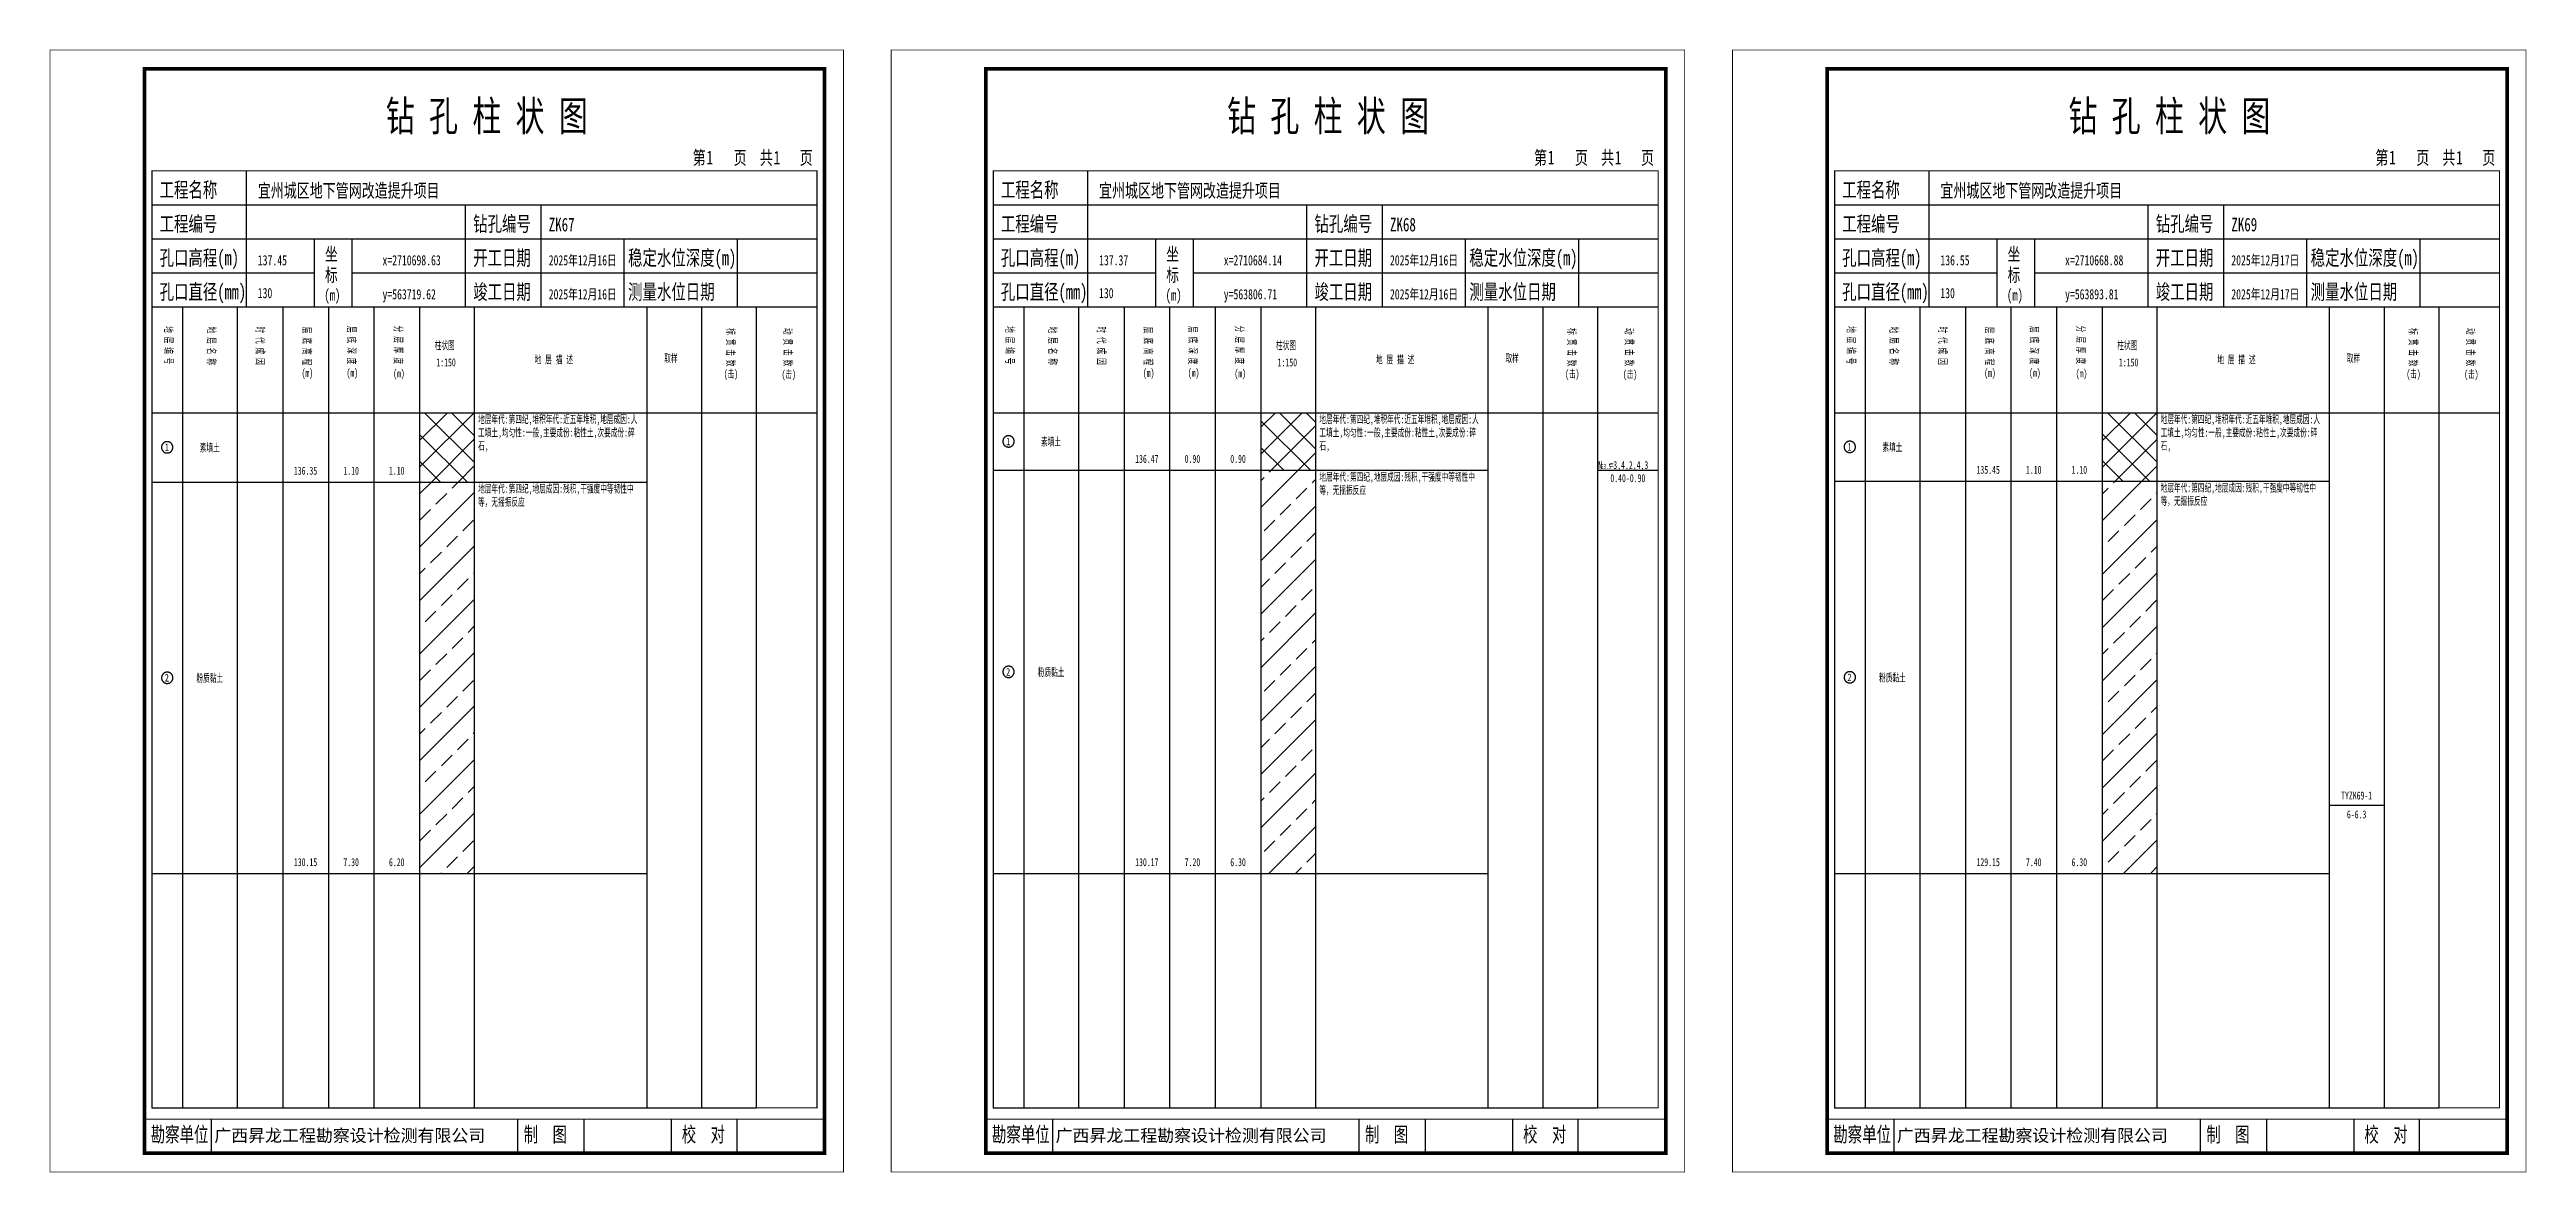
# Model space of a CAD drawing. Header units: millimetres. Extents: x 0 to 2711117, y 0 to 567555.
# Drawn here: x 73932 to 74587, y 0 to 297 of the extents above; entities that cross this region are included whole.
import ezdxf
from ezdxf.enums import TextEntityAlignment as Align

# ---------------------------------------------------------------- set-up
doc = ezdxf.new("R2010")
doc.units = ezdxf.units.MM
doc.layers.add('GICAD_POU_TEXTS', color=7, linetype='Continuous')
doc.layers.add('勘察点图例', color=7, linetype='Continuous')
doc.styles.add('HEAD_FONT', font='simfang.ttf', dxfattribs={"width": 0.6})
doc.styles.add('HEAD_FONT2', font='simfang.ttf', dxfattribs={"width": 0.6})
doc.styles.add('HT', font='simhei.ttf')
doc.styles.add('LZ_FONT', font='simfang.ttf', dxfattribs={"width": 0.7, "height": 8})
doc.styles.add('成果图图块', font='simfang.ttf', dxfattribs={"height": 2.5})
doc.styles.add('成果图表体', font='simfang.ttf', dxfattribs={"width": 0.6, "height": 2.1})
pattern_1 = [(45, (0, 0), (-3.5355339, 3.5355339), []), (135, (0, 0), (-3.5355339, -3.5355339), [])]
pattern_2 = [(45, (0, 0), (-7.0710678, 7.0710678), []), (45, (7.071, 0), (-7.0710678, 7.0710678), [4, -2])]

# ---------------------------------------------------------------- blocks, each defined once
blk = doc.blocks.new('ZK67')
for p, q in [((52, 229), (52, 265)), ((27, 256), (203, 256)), ((110, 229), (110, 256)), ((130, 229), (130, 256)), ((27, 247), (203, 247)), ((70, 229), (70, 247)), ((80, 229), (80, 247)), ((152, 229), (152, 247)), ((182, 229), (182, 247)), ((27, 238), (70, 238)), ((80, 238), (203, 238)), ((27, 229), (35.05, 229)), ((35.05, 229), (35.05, 17)), ((35.05, 229), (49.53, 229)), ((49.53, 229), (49.53, 17)), ((49.53, 229), (61.6, 229)), ((61.6, 229), (61.6, 17)), ((61.6, 229), (73.68, 229)), ((73.68, 229), (73.68, 17)), ((73.68, 229), (85.75, 229)), ((85.75, 229), (85.75, 17)), ((85.75, 229), (97.82, 229)), ((97.82, 229), (97.82, 17)), ((97.82, 229), (112.3, 229)), ((112.3, 229), (112.3, 17)), ((112.3, 229), (157.93, 229)), ((157.93, 229), (157.93, 17)), ((157.93, 229), (172.42, 229)), ((172.42, 229), (172.42, 17)), ((172.42, 229), (186.9, 229)), ((186.9, 229), (186.9, 17)), ((186.9, 229), (203, 229)), ((27, 201), (203, 201)), ((27, 17), (35.05, 17)), ((35.05, 17), (49.53, 17)), ((42.74, 4.95), (42.74, 13.95)), ((42.74, 4.95), (42.74, 13.95)), ((49.53, 17), (61.6, 17)), ((61.6, 17), (73.68, 17)), ((73.68, 17), (85.75, 17)), ((85.75, 17), (97.82, 17)), ((97.82, 17), (112.3, 17)), ((112.3, 17), (157.93, 17)), ((123.83, 4.95), (123.83, 13.95)), ((141.38, 4.95), (141.38, 13.95)), ((157.93, 17), (172.42, 17)), ((164.48, 4.95), (164.48, 13.95)), ((172.42, 17), (186.9, 17)), ((181.84, 4.95), (181.84, 13.95)), ((181.84, 4.95), (181.84, 13.95))]:
    blk.add_line(p, q)
for points, const_width in [([(0, 0), (210, 0), (210, 297), (0, 297)], 0.25), ([(25, 5), (205, 5), (205, 292), (25, 292)], 1), ([(27, 265), (203, 265), (203, 17), (27, 17)], 0.3)]:
    blk.add_lwpolyline(points, close=True, dxfattribs=dict(const_width=const_width))
at = {"const_width": 0.3}
for points in [[(27, 229), (203, 229)], [(25, 14), (205, 14)]]:
    blk.add_lwpolyline(points, dxfattribs=at)
at = {"style": 'LZ_FONT', "width": 0.7}
for s, height, p in [('钻 孔 柱 状 图', 8, (88.9, 275.54)), ('第', 3.6, (170.12, 266.7)), ('1', 3.6, (173.78, 266.75)), ('页', 3.6, (180.96, 266.7)), ('共', 3.6, (187.88, 266.7)), ('1', 3.6, (191.54, 266.7)), ('页', 3.6, (198.44, 266.7)), ('工程名称', 4, (29, 258)), ('宜州城区地下管网改造提升项目', 3.6, (55, 258)), ('工程编号', 4, (29, 249)), ('钻孔编号', 4, (112, 249)), ('ZK67', 3.6, (132, 249)), ('孔口高程(m)', 4, (29, 240)), ('137.45', 2.7, (55, 240)), ('坐', 3.5, (72.79, 241.24)), ('x=2710698.63', 2.7, (88, 240)), ('开工日期', 4, (112, 240)), ('2025年12月16日', 2.7, (132, 240)), ('稳定水位深度(m)', 4, (153, 240)), ('标', 3.5, (72.79, 235.7)), ('孔口直径(mm)', 4, (29, 231)), ('130', 2.7, (54.98, 231.31)), ('(m) ', 3, (72.59, 230.65)), ('y=563719.62', 2.7, (88, 231)), ('竣工日期', 4, (112, 231)), ('2025年12月16日', 2.7, (132, 231)), ('测量水位日期', 4, (153, 231)), ('勘察单位', 4, (26.65, 7.95)), ('制  图', 4, (125.4, 7.95)), ('校  对', 4, (167.22, 7.95))]:
    blk.add_text(s, height=height, dxfattribs=at).set_placement(p)
at = {"style": 'HT'}
blk.add_text('广西昇龙工程勘察设计检测有限公司', height=3.2865, dxfattribs=at).set_placement((43.48, 8.02))
at = {"char_height": 2.1, "width": 22.806, "attachment_point": 1, "rotation": 270, "style": 'HEAD_FONT'}
for s, insert in [('地 层 编 号', (32.46, 223.92)), ('地 层 名 称', (43.79, 223.76)), ('时 代 成 因', (56.67, 223.83)), ('层 底 高 程', (69.07, 223.71)), ('层 底 深 度', (80.9, 223.91)), ('分 层 厚 度', (93.26, 224.01)), ('标 贯 击 数', (181.21, 223.37)), ('动 贯 击 数', (196.38, 223.43))]:
    blk.add_mtext(s, dxfattribs=dict(at, insert=insert))
at = {"char_height": 2.1, "attachment_point": 1}
for s, insert, width, style in [('柱状图', (101.82, 219.87), 7.855, 'HEAD_FONT2'), ('地 层 描 述', (128.29, 216.11), 22.0781, 'HEAD_FONT2'), ('取样', (162.58, 216.44), 7.855, 'HEAD_FONT2'), ('(m)', (66.58, 212.56), 4.7944, 'HEAD_FONT'), ('(m)', (78.47, 212.61), 4.7944, 'HEAD_FONT'), ('(m)', (90.81, 212.43), 4.7944, 'HEAD_FONT'), ('1:150', (102.26, 215.36), 6.9223, 'HEAD_FONT2'), ('(击)', (178.33, 212.31), 7.855, 'HEAD_FONT2'), ('(击)', (193.64, 212.22), 7.855, 'HEAD_FONT2')]:
    blk.add_mtext(s, dxfattribs=dict(at, insert=insert, width=width, style=style))
blk = doc.blocks.new('ZK67_0')
at = {"color": 7}
blk.add_polyline3d([(-1.5, 0.02, 0), (-1.5, -0.06, 0), (-1.49, -0.13, 0), (-1.48, -0.2, 0), (-1.47, -0.28, 0), (-1.46, -0.35, 0), (-1.44, -0.42, 0), (-1.41, -0.49, 0), (-1.39, -0.56, 0), (-1.36, -0.63, 0), (-1.32, -0.69, 0), (-1.29, -0.76, 0), (-1.25, -0.82, 0), (-1.2, -0.88, 0), (-1.16, -0.94, 0), (-1.11, -0.99, 0), (-1.06, -1.04, 0), (-1.01, -1.1, 0), (-0.95, -1.14, 0), (-0.89, -1.19, 0), (-0.83, -1.23, 0), (-0.77, -1.27, 0), (-0.71, -1.31, 0), (-0.64, -1.34, 0), (-0.57, -1.37, 0), (-0.51, -1.4, 0), (-0.44, -1.42, 0), (-0.36, -1.44, 0), (-0.29, -1.46, 0), (-0.22, -1.47, 0), (-0.15, -1.48, 0), (-0.07, -1.48, 0), (0, -1.48, 0), (0.07, -1.48, 0), (0.15, -1.48, 0), (0.22, -1.47, 0), (0.29, -1.46, 0), (0.36, -1.44, 0), (0.44, -1.42, 0), (0.51, -1.4, 0), (0.57, -1.37, 0), (0.64, -1.34, 0), (0.71, -1.31, 0), (0.77, -1.27, 0), (0.83, -1.23, 0), (0.89, -1.19, 0), (0.95, -1.14, 0), (1.01, -1.1, 0), (1.06, -1.04, 0), (1.11, -0.99, 0), (1.16, -0.94, 0), (1.2, -0.88, 0), (1.25, -0.82, 0), (1.29, -0.76, 0), (1.32, -0.69, 0), (1.36, -0.63, 0), (1.39, -0.56, 0), (1.41, -0.49, 0), (1.44, -0.42, 0), (1.46, -0.35, 0), (1.47, -0.28, 0), (1.48, -0.2, 0), (1.49, -0.13, 0), (1.5, -0.06, 0), (1.5, 0.02, 0), (1.5, 0.09, 0), (1.49, 0.16, 0), (1.48, 0.24, 0), (1.47, 0.31, 0), (1.46, 0.38, 0), (1.44, 0.45, 0), (1.41, 0.52, 0), (1.39, 0.59, 0), (1.36, 0.66, 0), (1.32, 0.72, 0), (1.29, 0.79, 0), (1.25, 0.85, 0), (1.2, 0.91, 0), (1.16, 0.97, 0), (1.11, 1.02, 0), (1.06, 1.08, 0), (1.01, 1.13, 0), (0.95, 1.18, 0), (0.89, 1.22, 0), (0.83, 1.26, 0), (0.77, 1.3, 0), (0.71, 1.34, 0), (0.64, 1.37, 0), (0.57, 1.4, 0), (0.51, 1.43, 0), (0.44, 1.45, 0), (0.36, 1.47, 0), (0.29, 1.49, 0), (0.22, 1.5, 0), (0.15, 1.51, 0), (0.07, 1.51, 0), (0, 1.52, 0), (-0.07, 1.51, 0), (-0.15, 1.51, 0), (-0.22, 1.5, 0), (-0.29, 1.49, 0), (-0.36, 1.47, 0), (-0.44, 1.45, 0), (-0.51, 1.43, 0), (-0.57, 1.4, 0), (-0.64, 1.37, 0), (-0.71, 1.34, 0), (-0.77, 1.3, 0), (-0.83, 1.26, 0), (-0.89, 1.22, 0), (-0.95, 1.18, 0), (-1.01, 1.13, 0), (-1.06, 1.08, 0), (-1.11, 1.02, 0), (-1.16, 0.97, 0), (-1.2, 0.91, 0), (-1.25, 0.85, 0), (-1.29, 0.79, 0), (-1.32, 0.72, 0), (-1.36, 0.66, 0), (-1.39, 0.59, 0), (-1.41, 0.52, 0), (-1.44, 0.45, 0), (-1.46, 0.38, 0), (-1.47, 0.31, 0), (-1.48, 0.24, 0), (-1.49, 0.16, 0), (-1.5, 0.09, 0), (-1.5, 0.02, 0)], dxfattribs=at)
at = {"layer": 'GICAD_POU_TEXTS', "color": 7, "style": '成果图图块', "width": 0.7}
blk.add_text('1', height=2, dxfattribs=at).set_placement((-0.09, -0.99), align=Align.CENTER)
blk = doc.blocks.new('ZK67_1')
at = {"color": 7}
blk.add_polyline3d([(-1.5, 0.02, 0), (-1.5, -0.06, 0), (-1.49, -0.13, 0), (-1.48, -0.2, 0), (-1.47, -0.28, 0), (-1.46, -0.35, 0), (-1.44, -0.42, 0), (-1.41, -0.49, 0), (-1.39, -0.56, 0), (-1.36, -0.63, 0), (-1.32, -0.69, 0), (-1.29, -0.76, 0), (-1.25, -0.82, 0), (-1.2, -0.88, 0), (-1.16, -0.94, 0), (-1.11, -0.99, 0), (-1.06, -1.04, 0), (-1.01, -1.1, 0), (-0.95, -1.14, 0), (-0.89, -1.19, 0), (-0.83, -1.23, 0), (-0.77, -1.27, 0), (-0.71, -1.31, 0), (-0.64, -1.34, 0), (-0.57, -1.37, 0), (-0.51, -1.4, 0), (-0.44, -1.42, 0), (-0.36, -1.44, 0), (-0.29, -1.46, 0), (-0.22, -1.47, 0), (-0.15, -1.48, 0), (-0.07, -1.48, 0), (0, -1.48, 0), (0.07, -1.48, 0), (0.15, -1.48, 0), (0.22, -1.47, 0), (0.29, -1.46, 0), (0.36, -1.44, 0), (0.44, -1.42, 0), (0.51, -1.4, 0), (0.57, -1.37, 0), (0.64, -1.34, 0), (0.71, -1.31, 0), (0.77, -1.27, 0), (0.83, -1.23, 0), (0.89, -1.19, 0), (0.95, -1.14, 0), (1.01, -1.1, 0), (1.06, -1.04, 0), (1.11, -0.99, 0), (1.16, -0.94, 0), (1.2, -0.88, 0), (1.25, -0.82, 0), (1.29, -0.76, 0), (1.32, -0.69, 0), (1.36, -0.63, 0), (1.39, -0.56, 0), (1.41, -0.49, 0), (1.44, -0.42, 0), (1.46, -0.35, 0), (1.47, -0.28, 0), (1.48, -0.2, 0), (1.49, -0.13, 0), (1.5, -0.06, 0), (1.5, 0.02, 0), (1.5, 0.09, 0), (1.49, 0.16, 0), (1.48, 0.24, 0), (1.47, 0.31, 0), (1.46, 0.38, 0), (1.44, 0.45, 0), (1.41, 0.52, 0), (1.39, 0.59, 0), (1.36, 0.66, 0), (1.32, 0.72, 0), (1.29, 0.79, 0), (1.25, 0.85, 0), (1.2, 0.91, 0), (1.16, 0.97, 0), (1.11, 1.02, 0), (1.06, 1.08, 0), (1.01, 1.13, 0), (0.95, 1.18, 0), (0.89, 1.22, 0), (0.83, 1.26, 0), (0.77, 1.3, 0), (0.71, 1.34, 0), (0.64, 1.37, 0), (0.57, 1.4, 0), (0.51, 1.43, 0), (0.44, 1.45, 0), (0.36, 1.47, 0), (0.29, 1.49, 0), (0.22, 1.5, 0), (0.15, 1.51, 0), (0.07, 1.51, 0), (0, 1.52, 0), (-0.07, 1.51, 0), (-0.15, 1.51, 0), (-0.22, 1.5, 0), (-0.29, 1.49, 0), (-0.36, 1.47, 0), (-0.44, 1.45, 0), (-0.51, 1.43, 0), (-0.57, 1.4, 0), (-0.64, 1.37, 0), (-0.71, 1.34, 0), (-0.77, 1.3, 0), (-0.83, 1.26, 0), (-0.89, 1.22, 0), (-0.95, 1.18, 0), (-1.01, 1.13, 0), (-1.06, 1.08, 0), (-1.11, 1.02, 0), (-1.16, 0.97, 0), (-1.2, 0.91, 0), (-1.25, 0.85, 0), (-1.29, 0.79, 0), (-1.32, 0.72, 0), (-1.36, 0.66, 0), (-1.39, 0.59, 0), (-1.41, 0.52, 0), (-1.44, 0.45, 0), (-1.46, 0.38, 0), (-1.47, 0.31, 0), (-1.48, 0.24, 0), (-1.49, 0.16, 0), (-1.5, 0.09, 0), (-1.5, 0.02, 0)], dxfattribs=at)
at = {"layer": 'GICAD_POU_TEXTS', "color": 7, "style": '成果图图块', "width": 0.7}
blk.add_text('2', height=2, dxfattribs=at).set_placement((-0.09, -0.99), align=Align.CENTER)
blk = doc.blocks.new('ZK68')
for p, q in [((52, 229), (52, 265)), ((27, 256), (203, 256)), ((110, 229), (110, 256)), ((130, 229), (130, 256)), ((27, 247), (203, 247)), ((70, 229), (70, 247)), ((80, 229), (80, 247)), ((152, 229), (152, 247)), ((182, 229), (182, 247)), ((27, 238), (70, 238)), ((80, 238), (203, 238)), ((27, 229), (35.05, 229)), ((35.05, 229), (35.05, 17)), ((35.05, 229), (49.53, 229)), ((49.53, 229), (49.53, 17)), ((49.53, 229), (61.6, 229)), ((61.6, 229), (61.6, 17)), ((61.6, 229), (73.68, 229)), ((73.68, 229), (73.68, 17)), ((73.68, 229), (85.75, 229)), ((85.75, 229), (85.75, 17)), ((85.75, 229), (97.82, 229)), ((97.82, 229), (97.82, 17)), ((97.82, 229), (112.3, 229)), ((112.3, 229), (112.3, 17)), ((112.3, 229), (157.93, 229)), ((157.93, 229), (157.93, 17)), ((157.93, 229), (172.42, 229)), ((172.42, 229), (172.42, 17)), ((172.42, 229), (186.9, 229)), ((186.9, 229), (186.9, 17)), ((186.9, 229), (203, 229)), ((27, 201), (203, 201)), ((27, 17), (35.05, 17)), ((35.05, 17), (49.53, 17)), ((42.74, 4.95), (42.74, 13.95)), ((42.74, 4.95), (42.74, 13.95)), ((49.53, 17), (61.6, 17)), ((61.6, 17), (73.68, 17)), ((73.68, 17), (85.75, 17)), ((85.75, 17), (97.82, 17)), ((97.82, 17), (112.3, 17)), ((112.3, 17), (157.93, 17)), ((123.83, 4.95), (123.83, 13.95)), ((141.38, 4.95), (141.38, 13.95)), ((157.93, 17), (172.42, 17)), ((164.48, 4.95), (164.48, 13.95)), ((172.42, 17), (186.9, 17)), ((181.84, 4.95), (181.84, 13.95)), ((181.84, 4.95), (181.84, 13.95))]:
    blk.add_line(p, q)
for points, const_width in [([(0, 0), (210, 0), (210, 297), (0, 297)], 0.25), ([(25, 5), (205, 5), (205, 292), (25, 292)], 1), ([(27, 265), (203, 265), (203, 17), (27, 17)], 0.3)]:
    blk.add_lwpolyline(points, close=True, dxfattribs=dict(const_width=const_width))
at = {"const_width": 0.3}
for points in [[(27, 229), (203, 229)], [(25, 14), (205, 14)]]:
    blk.add_lwpolyline(points, dxfattribs=at)
at = {"style": 'LZ_FONT', "width": 0.7}
for s, height, p in [('钻 孔 柱 状 图', 8, (88.9, 275.54)), ('第', 3.6, (170.12, 266.7)), ('1', 3.6, (173.78, 266.75)), ('页', 3.6, (180.96, 266.7)), ('共', 3.6, (187.88, 266.7)), ('1', 3.6, (191.54, 266.7)), ('页', 3.6, (198.44, 266.7)), ('工程名称', 4, (29, 258)), ('宜州城区地下管网改造提升项目', 3.6, (55, 258)), ('工程编号', 4, (29, 249)), ('钻孔编号', 4, (112, 249)), ('ZK68', 3.6, (132, 249)), ('孔口高程(m)', 4, (29, 240)), ('137.37', 2.7, (55, 240)), ('坐', 3.5, (72.79, 241.24)), ('x=2710684.14', 2.7, (88, 240)), ('开工日期', 4, (112, 240)), ('2025年12月16日', 2.7, (132, 240)), ('稳定水位深度(m)', 4, (153, 240)), ('标', 3.5, (72.79, 235.7)), ('孔口直径(mm)', 4, (29, 231)), ('130', 2.7, (54.98, 231.31)), ('(m) ', 3, (72.59, 230.65)), ('y=563806.71', 2.7, (88, 231)), ('竣工日期', 4, (112, 231)), ('2025年12月16日', 2.7, (132, 231)), ('测量水位日期', 4, (153, 231)), ('勘察单位', 4, (26.65, 7.95)), ('制  图', 4, (125.4, 7.95)), ('校  对', 4, (167.22, 7.95))]:
    blk.add_text(s, height=height, dxfattribs=at).set_placement(p)
at = {"style": 'HT'}
blk.add_text('广西昇龙工程勘察设计检测有限公司', height=3.2865, dxfattribs=at).set_placement((43.48, 8.02))
at = {"char_height": 2.1, "width": 22.806, "attachment_point": 1, "rotation": 270, "style": 'HEAD_FONT'}
for s, insert in [('地 层 编 号', (32.46, 223.92)), ('地 层 名 称', (43.79, 223.76)), ('时 代 成 因', (56.67, 223.83)), ('层 底 高 程', (69.07, 223.71)), ('层 底 深 度', (80.9, 223.91)), ('分 层 厚 度', (93.26, 224.01)), ('标 贯 击 数', (181.21, 223.37)), ('动 贯 击 数', (196.38, 223.43))]:
    blk.add_mtext(s, dxfattribs=dict(at, insert=insert))
at = {"char_height": 2.1, "attachment_point": 1}
for s, insert, width, style in [('柱状图', (101.82, 219.87), 7.855, 'HEAD_FONT2'), ('地 层 描 述', (128.29, 216.11), 22.0781, 'HEAD_FONT2'), ('取样', (162.58, 216.44), 7.855, 'HEAD_FONT2'), ('(m)', (66.58, 212.56), 4.7944, 'HEAD_FONT'), ('(m)', (78.47, 212.61), 4.7944, 'HEAD_FONT'), ('(m)', (90.81, 212.43), 4.7944, 'HEAD_FONT'), ('1:150', (102.26, 215.36), 6.9223, 'HEAD_FONT2'), ('(击)', (178.33, 212.31), 7.855, 'HEAD_FONT2'), ('(击)', (193.64, 212.22), 7.855, 'HEAD_FONT2')]:
    blk.add_mtext(s, dxfattribs=dict(at, insert=insert, width=width, style=style))
blk = doc.blocks.new('ZK68_0')
at = {"color": 7}
blk.add_polyline3d([(-1.5, 0.02, 0), (-1.5, -0.06, 0), (-1.49, -0.13, 0), (-1.48, -0.2, 0), (-1.47, -0.28, 0), (-1.46, -0.35, 0), (-1.44, -0.42, 0), (-1.41, -0.49, 0), (-1.39, -0.56, 0), (-1.36, -0.63, 0), (-1.32, -0.69, 0), (-1.29, -0.76, 0), (-1.25, -0.82, 0), (-1.2, -0.88, 0), (-1.16, -0.94, 0), (-1.11, -0.99, 0), (-1.06, -1.04, 0), (-1.01, -1.1, 0), (-0.95, -1.14, 0), (-0.89, -1.19, 0), (-0.83, -1.23, 0), (-0.77, -1.27, 0), (-0.71, -1.31, 0), (-0.64, -1.34, 0), (-0.57, -1.37, 0), (-0.51, -1.4, 0), (-0.44, -1.42, 0), (-0.36, -1.44, 0), (-0.29, -1.46, 0), (-0.22, -1.47, 0), (-0.15, -1.48, 0), (-0.07, -1.48, 0), (0, -1.48, 0), (0.07, -1.48, 0), (0.15, -1.48, 0), (0.22, -1.47, 0), (0.29, -1.46, 0), (0.36, -1.44, 0), (0.44, -1.42, 0), (0.51, -1.4, 0), (0.57, -1.37, 0), (0.64, -1.34, 0), (0.71, -1.31, 0), (0.77, -1.27, 0), (0.83, -1.23, 0), (0.89, -1.19, 0), (0.95, -1.14, 0), (1.01, -1.1, 0), (1.06, -1.04, 0), (1.11, -0.99, 0), (1.16, -0.94, 0), (1.2, -0.88, 0), (1.25, -0.82, 0), (1.29, -0.76, 0), (1.32, -0.69, 0), (1.36, -0.63, 0), (1.39, -0.56, 0), (1.41, -0.49, 0), (1.44, -0.42, 0), (1.46, -0.35, 0), (1.47, -0.28, 0), (1.48, -0.2, 0), (1.49, -0.13, 0), (1.5, -0.06, 0), (1.5, 0.02, 0), (1.5, 0.09, 0), (1.49, 0.16, 0), (1.48, 0.24, 0), (1.47, 0.31, 0), (1.46, 0.38, 0), (1.44, 0.45, 0), (1.41, 0.52, 0), (1.39, 0.59, 0), (1.36, 0.66, 0), (1.32, 0.72, 0), (1.29, 0.79, 0), (1.25, 0.85, 0), (1.2, 0.91, 0), (1.16, 0.97, 0), (1.11, 1.02, 0), (1.06, 1.08, 0), (1.01, 1.13, 0), (0.95, 1.18, 0), (0.89, 1.22, 0), (0.83, 1.26, 0), (0.77, 1.3, 0), (0.71, 1.34, 0), (0.64, 1.37, 0), (0.57, 1.4, 0), (0.51, 1.43, 0), (0.44, 1.45, 0), (0.36, 1.47, 0), (0.29, 1.49, 0), (0.22, 1.5, 0), (0.15, 1.51, 0), (0.07, 1.51, 0), (0, 1.52, 0), (-0.07, 1.51, 0), (-0.15, 1.51, 0), (-0.22, 1.5, 0), (-0.29, 1.49, 0), (-0.36, 1.47, 0), (-0.44, 1.45, 0), (-0.51, 1.43, 0), (-0.57, 1.4, 0), (-0.64, 1.37, 0), (-0.71, 1.34, 0), (-0.77, 1.3, 0), (-0.83, 1.26, 0), (-0.89, 1.22, 0), (-0.95, 1.18, 0), (-1.01, 1.13, 0), (-1.06, 1.08, 0), (-1.11, 1.02, 0), (-1.16, 0.97, 0), (-1.2, 0.91, 0), (-1.25, 0.85, 0), (-1.29, 0.79, 0), (-1.32, 0.72, 0), (-1.36, 0.66, 0), (-1.39, 0.59, 0), (-1.41, 0.52, 0), (-1.44, 0.45, 0), (-1.46, 0.38, 0), (-1.47, 0.31, 0), (-1.48, 0.24, 0), (-1.49, 0.16, 0), (-1.5, 0.09, 0), (-1.5, 0.02, 0)], dxfattribs=at)
at = {"layer": 'GICAD_POU_TEXTS', "color": 7, "style": '成果图图块', "width": 0.7}
blk.add_text('1', height=2, dxfattribs=at).set_placement((-0.09, -0.99), align=Align.CENTER)
blk = doc.blocks.new('ZK68_1')
at = {"color": 7}
blk.add_polyline3d([(-1.5, 0.02, 0), (-1.5, -0.06, 0), (-1.49, -0.13, 0), (-1.48, -0.2, 0), (-1.47, -0.28, 0), (-1.46, -0.35, 0), (-1.44, -0.42, 0), (-1.41, -0.49, 0), (-1.39, -0.56, 0), (-1.36, -0.63, 0), (-1.32, -0.69, 0), (-1.29, -0.76, 0), (-1.25, -0.82, 0), (-1.2, -0.88, 0), (-1.16, -0.94, 0), (-1.11, -0.99, 0), (-1.06, -1.04, 0), (-1.01, -1.1, 0), (-0.95, -1.14, 0), (-0.89, -1.19, 0), (-0.83, -1.23, 0), (-0.77, -1.27, 0), (-0.71, -1.31, 0), (-0.64, -1.34, 0), (-0.57, -1.37, 0), (-0.51, -1.4, 0), (-0.44, -1.42, 0), (-0.36, -1.44, 0), (-0.29, -1.46, 0), (-0.22, -1.47, 0), (-0.15, -1.48, 0), (-0.07, -1.48, 0), (0, -1.48, 0), (0.07, -1.48, 0), (0.15, -1.48, 0), (0.22, -1.47, 0), (0.29, -1.46, 0), (0.36, -1.44, 0), (0.44, -1.42, 0), (0.51, -1.4, 0), (0.57, -1.37, 0), (0.64, -1.34, 0), (0.71, -1.31, 0), (0.77, -1.27, 0), (0.83, -1.23, 0), (0.89, -1.19, 0), (0.95, -1.14, 0), (1.01, -1.1, 0), (1.06, -1.04, 0), (1.11, -0.99, 0), (1.16, -0.94, 0), (1.2, -0.88, 0), (1.25, -0.82, 0), (1.29, -0.76, 0), (1.32, -0.69, 0), (1.36, -0.63, 0), (1.39, -0.56, 0), (1.41, -0.49, 0), (1.44, -0.42, 0), (1.46, -0.35, 0), (1.47, -0.28, 0), (1.48, -0.2, 0), (1.49, -0.13, 0), (1.5, -0.06, 0), (1.5, 0.02, 0), (1.5, 0.09, 0), (1.49, 0.16, 0), (1.48, 0.24, 0), (1.47, 0.31, 0), (1.46, 0.38, 0), (1.44, 0.45, 0), (1.41, 0.52, 0), (1.39, 0.59, 0), (1.36, 0.66, 0), (1.32, 0.72, 0), (1.29, 0.79, 0), (1.25, 0.85, 0), (1.2, 0.91, 0), (1.16, 0.97, 0), (1.11, 1.02, 0), (1.06, 1.08, 0), (1.01, 1.13, 0), (0.95, 1.18, 0), (0.89, 1.22, 0), (0.83, 1.26, 0), (0.77, 1.3, 0), (0.71, 1.34, 0), (0.64, 1.37, 0), (0.57, 1.4, 0), (0.51, 1.43, 0), (0.44, 1.45, 0), (0.36, 1.47, 0), (0.29, 1.49, 0), (0.22, 1.5, 0), (0.15, 1.51, 0), (0.07, 1.51, 0), (0, 1.52, 0), (-0.07, 1.51, 0), (-0.15, 1.51, 0), (-0.22, 1.5, 0), (-0.29, 1.49, 0), (-0.36, 1.47, 0), (-0.44, 1.45, 0), (-0.51, 1.43, 0), (-0.57, 1.4, 0), (-0.64, 1.37, 0), (-0.71, 1.34, 0), (-0.77, 1.3, 0), (-0.83, 1.26, 0), (-0.89, 1.22, 0), (-0.95, 1.18, 0), (-1.01, 1.13, 0), (-1.06, 1.08, 0), (-1.11, 1.02, 0), (-1.16, 0.97, 0), (-1.2, 0.91, 0), (-1.25, 0.85, 0), (-1.29, 0.79, 0), (-1.32, 0.72, 0), (-1.36, 0.66, 0), (-1.39, 0.59, 0), (-1.41, 0.52, 0), (-1.44, 0.45, 0), (-1.46, 0.38, 0), (-1.47, 0.31, 0), (-1.48, 0.24, 0), (-1.49, 0.16, 0), (-1.5, 0.09, 0), (-1.5, 0.02, 0)], dxfattribs=at)
at = {"layer": 'GICAD_POU_TEXTS', "color": 7, "style": '成果图图块', "width": 0.7}
blk.add_text('2', height=2, dxfattribs=at).set_placement((-0.09, -0.99), align=Align.CENTER)
blk = doc.blocks.new('ZK69')
for p, q in [((52, 229), (52, 265)), ((27, 256), (203, 256)), ((110, 229), (110, 256)), ((130, 229), (130, 256)), ((27, 247), (203, 247)), ((70, 229), (70, 247)), ((80, 229), (80, 247)), ((152, 229), (152, 247)), ((182, 229), (182, 247)), ((27, 238), (70, 238)), ((80, 238), (203, 238)), ((27, 229), (35.05, 229)), ((35.05, 229), (35.05, 17)), ((35.05, 229), (49.53, 229)), ((49.53, 229), (49.53, 17)), ((49.53, 229), (61.6, 229)), ((61.6, 229), (61.6, 17)), ((61.6, 229), (73.68, 229)), ((73.68, 229), (73.68, 17)), ((73.68, 229), (85.75, 229)), ((85.75, 229), (85.75, 17)), ((85.75, 229), (97.82, 229)), ((97.82, 229), (97.82, 17)), ((97.82, 229), (112.3, 229)), ((112.3, 229), (112.3, 17)), ((112.3, 229), (157.93, 229)), ((157.93, 229), (157.93, 17)), ((157.93, 229), (172.42, 229)), ((172.42, 229), (172.42, 17)), ((172.42, 229), (186.9, 229)), ((186.9, 229), (186.9, 17)), ((186.9, 229), (203, 229)), ((27, 201), (203, 201)), ((27, 17), (35.05, 17)), ((35.05, 17), (49.53, 17)), ((42.74, 4.95), (42.74, 13.95)), ((42.74, 4.95), (42.74, 13.95)), ((49.53, 17), (61.6, 17)), ((61.6, 17), (73.68, 17)), ((73.68, 17), (85.75, 17)), ((85.75, 17), (97.82, 17)), ((97.82, 17), (112.3, 17)), ((112.3, 17), (157.93, 17)), ((123.83, 4.95), (123.83, 13.95)), ((141.38, 4.95), (141.38, 13.95)), ((157.93, 17), (172.42, 17)), ((164.48, 4.95), (164.48, 13.95)), ((172.42, 17), (186.9, 17)), ((181.84, 4.95), (181.84, 13.95)), ((181.84, 4.95), (181.84, 13.95))]:
    blk.add_line(p, q)
for points, const_width in [([(0, 0), (210, 0), (210, 297), (0, 297)], 0.25), ([(25, 5), (205, 5), (205, 292), (25, 292)], 1), ([(27, 265), (203, 265), (203, 17), (27, 17)], 0.3)]:
    blk.add_lwpolyline(points, close=True, dxfattribs=dict(const_width=const_width))
at = {"const_width": 0.3}
for points in [[(27, 229), (203, 229)], [(25, 14), (205, 14)]]:
    blk.add_lwpolyline(points, dxfattribs=at)
at = {"style": 'LZ_FONT', "width": 0.7}
for s, height, p in [('钻 孔 柱 状 图', 8, (88.9, 275.54)), ('第', 3.6, (170.12, 266.7)), ('1', 3.6, (173.78, 266.75)), ('页', 3.6, (180.96, 266.7)), ('共', 3.6, (187.88, 266.7)), ('1', 3.6, (191.54, 266.7)), ('页', 3.6, (198.44, 266.7)), ('工程名称', 4, (29, 258)), ('宜州城区地下管网改造提升项目', 3.6, (55, 258)), ('工程编号', 4, (29, 249)), ('钻孔编号', 4, (112, 249)), ('ZK69', 3.6, (132, 249)), ('孔口高程(m)', 4, (29, 240)), ('136.55', 2.7, (55, 240)), ('坐', 3.5, (72.79, 241.24)), ('x=2710668.88', 2.7, (88, 240)), ('开工日期', 4, (112, 240)), ('2025年12月17日', 2.7, (132, 240)), ('稳定水位深度(m)', 4, (153, 240)), ('标', 3.5, (72.79, 235.7)), ('孔口直径(mm)', 4, (29, 231)), ('130', 2.7, (54.98, 231.31)), ('(m) ', 3, (72.59, 230.65)), ('y=563893.81', 2.7, (88, 231)), ('竣工日期', 4, (112, 231)), ('2025年12月17日', 2.7, (132, 231)), ('测量水位日期', 4, (153, 231)), ('勘察单位', 4, (26.65, 7.95)), ('制  图', 4, (125.4, 7.95)), ('校  对', 4, (167.22, 7.95))]:
    blk.add_text(s, height=height, dxfattribs=at).set_placement(p)
at = {"style": 'HT'}
blk.add_text('广西昇龙工程勘察设计检测有限公司', height=3.2865, dxfattribs=at).set_placement((43.48, 8.02))
at = {"char_height": 2.1, "width": 22.806, "attachment_point": 1, "rotation": 270, "style": 'HEAD_FONT'}
for s, insert in [('地 层 编 号', (32.46, 223.92)), ('地 层 名 称', (43.79, 223.76)), ('时 代 成 因', (56.67, 223.83)), ('层 底 高 程', (69.07, 223.71)), ('层 底 深 度', (80.9, 223.91)), ('分 层 厚 度', (93.26, 224.01)), ('标 贯 击 数', (181.21, 223.37)), ('动 贯 击 数', (196.38, 223.43))]:
    blk.add_mtext(s, dxfattribs=dict(at, insert=insert))
at = {"char_height": 2.1, "attachment_point": 1}
for s, insert, width, style in [('柱状图', (101.82, 219.87), 7.855, 'HEAD_FONT2'), ('地 层 描 述', (128.29, 216.11), 22.0781, 'HEAD_FONT2'), ('取样', (162.58, 216.44), 7.855, 'HEAD_FONT2'), ('(m)', (66.58, 212.56), 4.7944, 'HEAD_FONT'), ('(m)', (78.47, 212.61), 4.7944, 'HEAD_FONT'), ('(m)', (90.81, 212.43), 4.7944, 'HEAD_FONT'), ('1:150', (102.26, 215.36), 6.9223, 'HEAD_FONT2'), ('(击)', (178.33, 212.31), 7.855, 'HEAD_FONT2'), ('(击)', (193.64, 212.22), 7.855, 'HEAD_FONT2')]:
    blk.add_mtext(s, dxfattribs=dict(at, insert=insert, width=width, style=style))
blk = doc.blocks.new('ZK69_0')
at = {"color": 7}
blk.add_polyline3d([(-1.5, 0.02, 0), (-1.5, -0.06, 0), (-1.49, -0.13, 0), (-1.48, -0.2, 0), (-1.47, -0.28, 0), (-1.46, -0.35, 0), (-1.44, -0.42, 0), (-1.41, -0.49, 0), (-1.39, -0.56, 0), (-1.36, -0.63, 0), (-1.32, -0.69, 0), (-1.29, -0.76, 0), (-1.25, -0.82, 0), (-1.2, -0.88, 0), (-1.16, -0.94, 0), (-1.11, -0.99, 0), (-1.06, -1.04, 0), (-1.01, -1.1, 0), (-0.95, -1.14, 0), (-0.89, -1.19, 0), (-0.83, -1.23, 0), (-0.77, -1.27, 0), (-0.71, -1.31, 0), (-0.64, -1.34, 0), (-0.57, -1.37, 0), (-0.51, -1.4, 0), (-0.44, -1.42, 0), (-0.36, -1.44, 0), (-0.29, -1.46, 0), (-0.22, -1.47, 0), (-0.15, -1.48, 0), (-0.07, -1.48, 0), (0, -1.48, 0), (0.07, -1.48, 0), (0.15, -1.48, 0), (0.22, -1.47, 0), (0.29, -1.46, 0), (0.36, -1.44, 0), (0.44, -1.42, 0), (0.51, -1.4, 0), (0.57, -1.37, 0), (0.64, -1.34, 0), (0.71, -1.31, 0), (0.77, -1.27, 0), (0.83, -1.23, 0), (0.89, -1.19, 0), (0.95, -1.14, 0), (1.01, -1.1, 0), (1.06, -1.04, 0), (1.11, -0.99, 0), (1.16, -0.94, 0), (1.2, -0.88, 0), (1.25, -0.82, 0), (1.29, -0.76, 0), (1.32, -0.69, 0), (1.36, -0.63, 0), (1.39, -0.56, 0), (1.41, -0.49, 0), (1.44, -0.42, 0), (1.46, -0.35, 0), (1.47, -0.28, 0), (1.48, -0.2, 0), (1.49, -0.13, 0), (1.5, -0.06, 0), (1.5, 0.02, 0), (1.5, 0.09, 0), (1.49, 0.16, 0), (1.48, 0.24, 0), (1.47, 0.31, 0), (1.46, 0.38, 0), (1.44, 0.45, 0), (1.41, 0.52, 0), (1.39, 0.59, 0), (1.36, 0.66, 0), (1.32, 0.72, 0), (1.29, 0.79, 0), (1.25, 0.85, 0), (1.2, 0.91, 0), (1.16, 0.97, 0), (1.11, 1.02, 0), (1.06, 1.08, 0), (1.01, 1.13, 0), (0.95, 1.18, 0), (0.89, 1.22, 0), (0.83, 1.26, 0), (0.77, 1.3, 0), (0.71, 1.34, 0), (0.64, 1.37, 0), (0.57, 1.4, 0), (0.51, 1.43, 0), (0.44, 1.45, 0), (0.36, 1.47, 0), (0.29, 1.49, 0), (0.22, 1.5, 0), (0.15, 1.51, 0), (0.07, 1.51, 0), (0, 1.52, 0), (-0.07, 1.51, 0), (-0.15, 1.51, 0), (-0.22, 1.5, 0), (-0.29, 1.49, 0), (-0.36, 1.47, 0), (-0.44, 1.45, 0), (-0.51, 1.43, 0), (-0.57, 1.4, 0), (-0.64, 1.37, 0), (-0.71, 1.34, 0), (-0.77, 1.3, 0), (-0.83, 1.26, 0), (-0.89, 1.22, 0), (-0.95, 1.18, 0), (-1.01, 1.13, 0), (-1.06, 1.08, 0), (-1.11, 1.02, 0), (-1.16, 0.97, 0), (-1.2, 0.91, 0), (-1.25, 0.85, 0), (-1.29, 0.79, 0), (-1.32, 0.72, 0), (-1.36, 0.66, 0), (-1.39, 0.59, 0), (-1.41, 0.52, 0), (-1.44, 0.45, 0), (-1.46, 0.38, 0), (-1.47, 0.31, 0), (-1.48, 0.24, 0), (-1.49, 0.16, 0), (-1.5, 0.09, 0), (-1.5, 0.02, 0)], dxfattribs=at)
at = {"layer": 'GICAD_POU_TEXTS', "color": 7, "style": '成果图图块', "width": 0.7}
blk.add_text('1', height=2, dxfattribs=at).set_placement((-0.09, -0.99), align=Align.CENTER)
blk = doc.blocks.new('ZK69_1')
at = {"color": 7}
blk.add_polyline3d([(-1.5, 0.02, 0), (-1.5, -0.06, 0), (-1.49, -0.13, 0), (-1.48, -0.2, 0), (-1.47, -0.28, 0), (-1.46, -0.35, 0), (-1.44, -0.42, 0), (-1.41, -0.49, 0), (-1.39, -0.56, 0), (-1.36, -0.63, 0), (-1.32, -0.69, 0), (-1.29, -0.76, 0), (-1.25, -0.82, 0), (-1.2, -0.88, 0), (-1.16, -0.94, 0), (-1.11, -0.99, 0), (-1.06, -1.04, 0), (-1.01, -1.1, 0), (-0.95, -1.14, 0), (-0.89, -1.19, 0), (-0.83, -1.23, 0), (-0.77, -1.27, 0), (-0.71, -1.31, 0), (-0.64, -1.34, 0), (-0.57, -1.37, 0), (-0.51, -1.4, 0), (-0.44, -1.42, 0), (-0.36, -1.44, 0), (-0.29, -1.46, 0), (-0.22, -1.47, 0), (-0.15, -1.48, 0), (-0.07, -1.48, 0), (0, -1.48, 0), (0.07, -1.48, 0), (0.15, -1.48, 0), (0.22, -1.47, 0), (0.29, -1.46, 0), (0.36, -1.44, 0), (0.44, -1.42, 0), (0.51, -1.4, 0), (0.57, -1.37, 0), (0.64, -1.34, 0), (0.71, -1.31, 0), (0.77, -1.27, 0), (0.83, -1.23, 0), (0.89, -1.19, 0), (0.95, -1.14, 0), (1.01, -1.1, 0), (1.06, -1.04, 0), (1.11, -0.99, 0), (1.16, -0.94, 0), (1.2, -0.88, 0), (1.25, -0.82, 0), (1.29, -0.76, 0), (1.32, -0.69, 0), (1.36, -0.63, 0), (1.39, -0.56, 0), (1.41, -0.49, 0), (1.44, -0.42, 0), (1.46, -0.35, 0), (1.47, -0.28, 0), (1.48, -0.2, 0), (1.49, -0.13, 0), (1.5, -0.06, 0), (1.5, 0.02, 0), (1.5, 0.09, 0), (1.49, 0.16, 0), (1.48, 0.24, 0), (1.47, 0.31, 0), (1.46, 0.38, 0), (1.44, 0.45, 0), (1.41, 0.52, 0), (1.39, 0.59, 0), (1.36, 0.66, 0), (1.32, 0.72, 0), (1.29, 0.79, 0), (1.25, 0.85, 0), (1.2, 0.91, 0), (1.16, 0.97, 0), (1.11, 1.02, 0), (1.06, 1.08, 0), (1.01, 1.13, 0), (0.95, 1.18, 0), (0.89, 1.22, 0), (0.83, 1.26, 0), (0.77, 1.3, 0), (0.71, 1.34, 0), (0.64, 1.37, 0), (0.57, 1.4, 0), (0.51, 1.43, 0), (0.44, 1.45, 0), (0.36, 1.47, 0), (0.29, 1.49, 0), (0.22, 1.5, 0), (0.15, 1.51, 0), (0.07, 1.51, 0), (0, 1.52, 0), (-0.07, 1.51, 0), (-0.15, 1.51, 0), (-0.22, 1.5, 0), (-0.29, 1.49, 0), (-0.36, 1.47, 0), (-0.44, 1.45, 0), (-0.51, 1.43, 0), (-0.57, 1.4, 0), (-0.64, 1.37, 0), (-0.71, 1.34, 0), (-0.77, 1.3, 0), (-0.83, 1.26, 0), (-0.89, 1.22, 0), (-0.95, 1.18, 0), (-1.01, 1.13, 0), (-1.06, 1.08, 0), (-1.11, 1.02, 0), (-1.16, 0.97, 0), (-1.2, 0.91, 0), (-1.25, 0.85, 0), (-1.29, 0.79, 0), (-1.32, 0.72, 0), (-1.36, 0.66, 0), (-1.39, 0.59, 0), (-1.41, 0.52, 0), (-1.44, 0.45, 0), (-1.46, 0.38, 0), (-1.47, 0.31, 0), (-1.48, 0.24, 0), (-1.49, 0.16, 0), (-1.5, 0.09, 0), (-1.5, 0.02, 0)], dxfattribs=at)
at = {"layer": 'GICAD_POU_TEXTS', "color": 7, "style": '成果图图块', "width": 0.7}
blk.add_text('2', height=2, dxfattribs=at).set_placement((-0.09, -0.99), align=Align.CENTER)

msp = doc.modelspace()

# ---------------------------------------------------------------- hatches: boundary and pattern name
at = {"layer": '勘察点图例'}
h = msp.add_hatch(dxfattribs=at)
h.set_pattern_fill('GKSTT', color=256, scale=0.5, style=0, pattern_type=2)
h.set_pattern_definition(pattern_1)
h.paths.add_polyline_path([(74029.74, 182.62), (74044.22, 182.62), (74044.22, 201), (74029.74, 201)])
h = msp.add_hatch(dxfattribs=at)
h.set_pattern_fill('GKSTT', color=256, scale=0.5, style=0, pattern_type=2)
h.set_pattern_definition(pattern_1)
h.paths.add_polyline_path([(74252.42, 185.75), (74266.91, 185.75), (74266.91, 201), (74252.42, 201)])
h = msp.add_hatch(dxfattribs=at)
h.set_pattern_fill('GKSTT', color=256, scale=0.5, style=0, pattern_type=2)
h.set_pattern_definition(pattern_1)
h.paths.add_polyline_path([(74475.11, 182.86), (74489.59, 182.86), (74489.59, 201), (74475.11, 201)])
h = msp.add_hatch(dxfattribs=at)
h.set_pattern_fill('GKFZNT', color=256, scale=0.5, style=0, pattern_type=2)
h.set_pattern_definition(pattern_2)
h.paths.add_polyline_path([(74252.42, 79), (74266.91, 79), (74266.91, 185.75), (74252.42, 185.75)])
h = msp.add_hatch(dxfattribs=at)
h.set_pattern_fill('GKFZNT', color=256, scale=0.5, style=0, pattern_type=2)
h.set_pattern_definition(pattern_2)
h.paths.add_polyline_path([(74029.74, 79), (74044.22, 79), (74044.22, 182.62), (74029.74, 182.62)])
h = msp.add_hatch(dxfattribs=at)
h.set_pattern_fill('GKFZNT', color=256, scale=0.5, style=0, pattern_type=2)
h.set_pattern_definition(pattern_2)
h.paths.add_polyline_path([(74475.11, 79), (74489.59, 79), (74489.59, 182.86), (74475.11, 182.86)])

# ---------------------------------------------------------------- linework, layer by layer
for p, q in [((74181.6, 185.75), (74266.91, 185.75)), ((74266.91, 185.75), (74312.54, 185.75)), ((74341.51, 185.75), (74357.6, 185.75)), ((73958.92, 182.62), (74044.22, 182.62)), ((74044.22, 182.62), (74089.85, 182.62)), ((74404.29, 182.86), (74489.59, 182.86)), ((74489.59, 182.86), (74535.22, 182.86)), ((74535.22, 97.14), (74549.71, 97.14)), ((73958.92, 79), (74044.22, 79)), ((74044.22, 79), (74089.85, 79)), ((74181.6, 79), (74266.91, 79)), ((74266.91, 79), (74312.54, 79)), ((74404.29, 79), (74489.59, 79)), ((74489.59, 79), (74535.22, 79))]:
    msp.add_line(p, q, dxfattribs=at)

# ---------------------------------------------------------------- block references
for name, p in [('ZK67', (73931.92, 0)), ('ZK68', (74154.6, 0)), ('ZK69', (74377.29, 0)), ('ZK67_0', (73962.94, 191.81)), ('ZK68_0', (74185.63, 193.38)), ('ZK69_0', (74408.31, 191.93)), ('ZK67_1', (73962.94, 130.81)), ('ZK68_1', (74185.63, 132.38)), ('ZK69_1', (74408.31, 130.93))]:
    msp.add_blockref(name, p, dxfattribs=at)

# ---------------------------------------------------------------- texts
at = {"layer": '勘察点图例', "style": '成果图表体', "width": 0.6}
for s, p in [('素填土', (73974.21, 191.81)), ('素填土', (74196.89, 193.38)), ('素填土', (74419.58, 191.93)), ('136.35', (73999.56, 185.62)), ('1.10', (74011.63, 185.62)), ('1.10', (74023.7, 185.62)), ('136.47', (74222.24, 188.75)), ('0.90', (74234.32, 188.75)), ('0.90', (74246.39, 188.75)), ('0.40-0.90', (74349.56, 183.65)), ('135.45', (74444.93, 185.86)), ('1.10', (74457, 185.86)), ('1.10', (74469.07, 185.86)), ('粉质黏土', (73974.21, 130.81)), ('粉质黏土', (74196.89, 132.38)), ('粉质黏土', (74419.58, 130.93)), ('TYZK69-1', (74542.47, 99.64)), ('6-6.3', (74542.47, 94.64)), ('130.15', (73999.56, 82)), ('7.30', (74011.63, 82)), ('6.20', (74023.7, 82)), ('130.17', (74222.24, 82)), ('7.20', (74234.32, 82)), ('6.30', (74246.39, 82)), ('129.15', (74444.93, 82)), ('7.40', (74457, 82)), ('6.30', (74469.07, 82))]:
    msp.add_text(s, height=2.1, dxfattribs=at).set_placement(p, align=Align.MIDDLE)
for s, height, p in [('N', 2.1, (74341.71, 186.07)), ('63.5', 1.4, (74342.41, 186.07)), ('=', 2.1, (74344.71, 186.07))]:
    msp.add_text(s, height=height, dxfattribs=at).set_placement(p)
at = {"layer": '勘察点图例', "char_height": 2.1, "attachment_point": 1, "style": '成果图表体'}
for s, insert, width in [('地层年代:第四纪,堆积年代:近五年堆积,地层成因:人工填土,均匀性:一般,主要成份:粘性土,次要成份:碎石,', (74045.22, 200.3), 43.6296), ('地层年代:第四纪,堆积年代:近五年堆积,地层成因:人工填土,均匀性:一般,主要成份:粘性土,次要成份:碎石,', (74267.91, 200.3), 43.6296), ('地层年代:第四纪,堆积年代:近五年堆积,地层成因:人工填土,均匀性:一般,主要成份:粘性土,次要成份:碎石,', (74490.59, 200.3), 43.6296), ('地层年代:第四纪,地层成因:残积,干强度中等韧性中等，无摇振反应', (74267.91, 185.05), 43.6296), ('3,4,2,4,3', (74345.71, 188.17), 4), ('地层年代:第四纪,地层成因:残积,干强度中等韧性中等，无摇振反应', (74045.22, 181.92), 43.6296), ('地层年代:第四纪,地层成因:残积,干强度中等韧性中等，无摇振反应', (74490.59, 182.16), 43.6296)]:
    msp.add_mtext(s, dxfattribs=dict(at, insert=insert, width=width))

doc.saveas('drawing.dxf')
